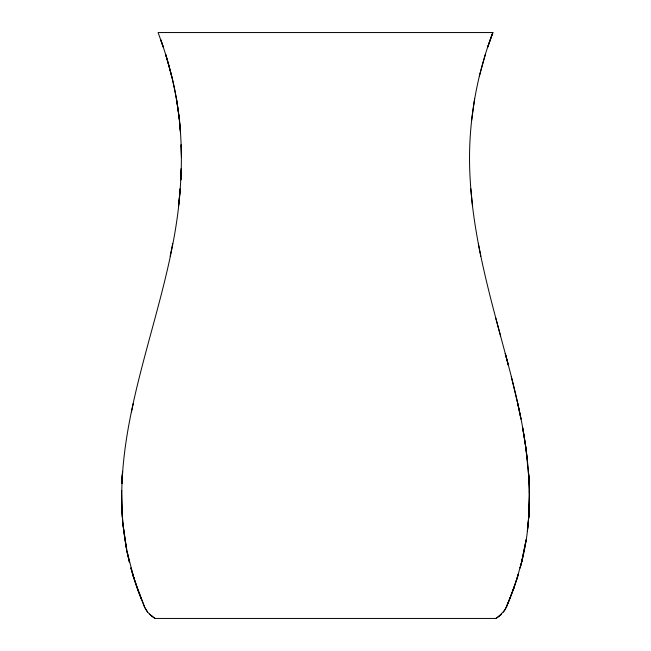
<?xml version="1.0" encoding="UTF-8"?>
<svg xmlns="http://www.w3.org/2000/svg" width="651" height="651" viewBox="0 0 651 651"><rect width="100%" height="100%" fill="white"/><g stroke="black" fill="none" stroke-linecap="round" stroke-linejoin="round"><path stroke-width="0.98" d="M171.766 76.338C182.158 118.742 183.655 162.978 178.48 206.229L180.221 188.692C172.279 310.25 102.777 426.478 126.75 550.071L122.73 522.916L126.563 549.501L133.935 578.487L144.685 607.334L147.606 612.176L151.716 616.058M121.525 497.307L121.591 490.455L121.672 506.039L122.909 524.796M176.421 98.683L179.611 121.525C176.551 93.663 170.155 66.215 160.756 39.809L163.271 47.084L158.103 32.55L492.897 32.55L487.729 47.084L492.823 32.55C475.238 79.007 467.149 129.044 470.144 178.675C473.562 242.343 492.197 303.773 508.317 365.056C525.927 430.669 539.069 501.172 520.092 568.038L522.354 559.176L517.065 578.487L509.79 598.936L505.021 609.857L499.284 616.058M122.119 477.443L122.551 471.3M471.462 121.525L474.636 98.683M170.171 256.209L172.661 243.751M131.421 412.107L133.252 403.587M479.307 76.338L485.402 54.358M515.885 582.108L518.505 573.669L513.069 590.213L515.055 584.492M506.315 607.334L513.851 588.122L506.315 607.334L503.394 612.176M495.859 618.45L499.284 616.058L495.948 618.45L155.052 618.45L151.716 616.058L155.117 618.45M147.606 612.176L144.685 607.334L137.931 590.213L141.21 598.936M495.753 318.03L500.595 336.022M511.271 376.612L517.7 403.587M519.408 411.31L517.724 403.587L520.987 419.089L519.579 412.107M478.347 243.751L480.804 256.209M527.294 459.045L525.739 446.895L528.864 477.443M472.528 206.229L470.811 188.692M528.392 471.706L529.45 494.817L528.742 517.285L529.409 490.455L529.475 497.307M528.449 471.3L529.198 483.603L528.539 472.667M122.258 517.285L121.582 494.817M181.271 168.658L180.807 179.928L181.263 168.658M122.168 477.655L121.802 483.603L122.608 471.706L122.168 477.655M528.921 514.477L527.351 531.371L528.921 514.477M526.13 539.834L521.711 561.561L526.13 539.834M501.473 614.251L499.179 616.049L501.473 614.251M151.829 616.049L149.535 614.251L151.829 616.049M135.945 584.492L132.356 573.035L138.02 590.53L135.945 584.492M133.935 578.487L130.908 568.038L133.935 578.487M168.837 65.32L165.655 54.358L171.734 76.338L168.837 65.32M508.333 365.056L505.274 353.534L508.317 365.056M129.451 562.399L126.912 551.12L129.451 562.399M523.884 434.868L522.639 427.748L525.707 446.895L523.892 434.868M180.579 133.146L179.538 121.525L180.547 133.146M181.45 156.745L181.173 144.896L181.45 156.745"/></g></svg>
